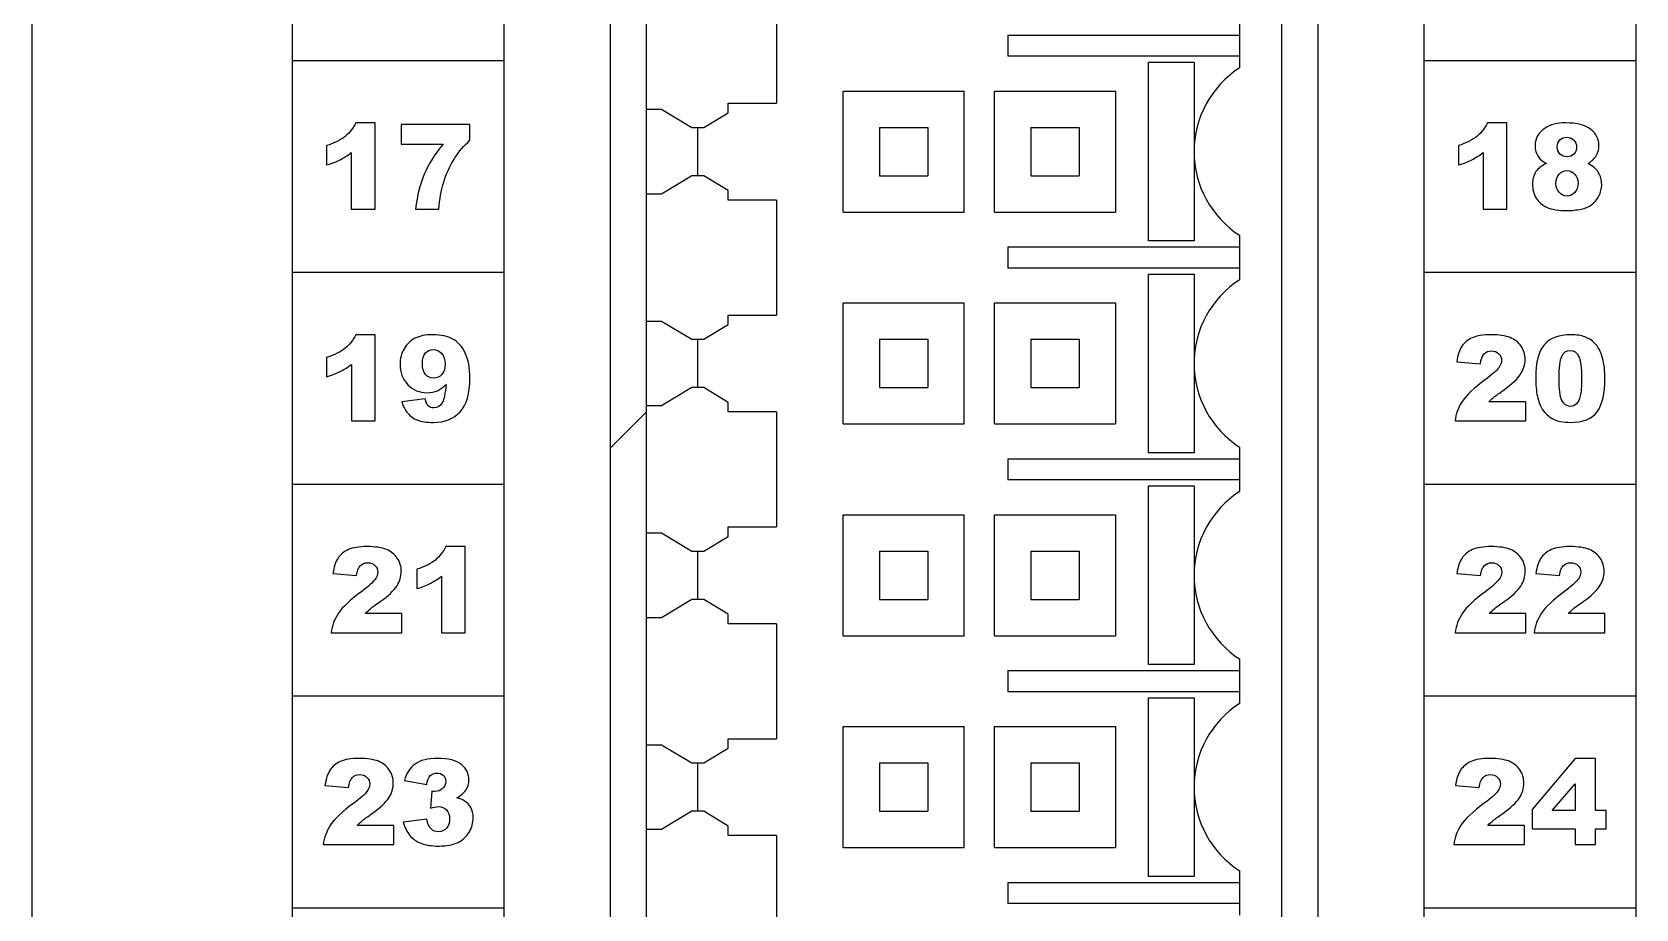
# Model space of a CAD drawing. Header units: millimetres. Extents: x 105 to 171, y 33 to 163.
# Drawn here: x 105.47 to 131.97, y 83.1 to 97.59 of the extents above; entities that cross this region are included whole.
import ezdxf

# ---------------------------------------------------------------- set-up
doc = ezdxf.new("R2010")
doc.units = ezdxf.units.MM
doc.header["$LTSCALE"] = 16.335
doc.layers.get('0').update_dxf_attribs({"linetype": 'CONTINUOUS'})

msp = doc.modelspace()

# ---------------------------------------------------------------- linework, layer by layer
at = {"linetype": 'Continuous'}
for p, q in [((115.619, 48.361), (115.619, 128.861)), ((126.119, 48.361), (126.119, 128.861)), ((115.019, 128.161), (115.019, 48.561)), ((126.719, 48.561), (126.719, 128.161)), ((109.769, 125.111), (109.769, 51.611)), ((113.269, 51.611), (113.269, 125.111)), ((128.469, 51.611), (128.469, 125.111)), ((131.969, 125.111), (131.969, 51.611)), ((105.469, 38.611), (105.469, 124.511)), ((117.769, 98.311), (117.769, 96.411)), ((121.594, 97.536), (121.594, 97.186)), ((121.594, 97.536), (125.419, 97.536)), ((125.419, 97.728), (125.419, 96.994)), ((113.269, 97.111), (109.769, 97.111)), ((125.419, 97.186), (121.594, 97.186)), ((123.918, 94.136), (123.918, 97.086)), ((123.918, 97.086), (124.669, 97.086)), ((124.669, 97.086), (124.669, 95.615)), ((131.969, 97.111), (128.469, 97.111)), ((118.869, 94.611), (118.869, 96.611)), ((118.869, 96.611), (120.869, 96.611)), ((120.869, 94.611), (120.869, 96.611)), ((121.369, 94.611), (121.369, 96.611)), ((121.369, 96.611), (123.369, 96.611)), ((123.369, 96.611), (123.369, 94.611)), ((115.619, 96.311), (115.869, 96.311)), ((115.869, 96.311), (116.369, 96.011)), ((116.566, 96.011), (116.97, 96.253)), ((116.97, 96.253), (116.969, 96.411)), ((116.969, 96.411), (117.769, 96.411)), ((111.138, 96.085), (110.816, 96.085)), ((111.138, 94.661), (111.138, 96.085)), ((111.567, 96.061), (111.567, 95.732)), ((112.703, 96.061), (111.567, 96.061)), ((112.703, 95.798), (112.703, 96.061)), ((116.369, 96.011), (116.566, 96.011)), ((116.469, 95.211), (116.469, 96.011)), ((119.469, 96.011), (119.469, 95.211)), ((119.469, 96.011), (120.269, 96.011)), ((120.269, 96.011), (120.269, 95.211)), ((121.969, 96.011), (121.969, 95.211)), ((121.969, 96.011), (122.769, 96.011)), ((122.769, 96.011), (122.769, 95.211)), ((129.837, 96.085), (129.515, 96.085)), ((129.837, 94.661), (129.837, 96.085)), ((110.336, 95.709), (110.336, 95.39)), ((111.567, 95.732), (112.259, 95.732)), ((129.035, 95.709), (129.035, 95.39)), ((110.744, 95.594), (110.744, 94.661)), ((124.669, 95.607), (124.669, 94.136)), ((129.443, 95.594), (129.443, 94.661)), ((116.369, 95.211), (115.869, 94.91)), ((116.566, 95.211), (116.369, 95.211)), ((116.97, 94.968), (116.566, 95.211)), ((119.469, 95.211), (120.269, 95.211)), ((121.969, 95.211), (122.769, 95.211)), ((115.869, 94.91), (115.619, 94.91)), ((116.969, 94.811), (116.97, 94.968)), ((110.744, 94.661), (111.138, 94.661)), ((111.803, 94.661), (112.191, 94.661)), ((117.769, 94.811), (116.969, 94.811)), ((117.769, 94.811), (117.769, 92.911)), ((118.869, 94.611), (120.869, 94.611)), ((121.369, 94.611), (123.369, 94.611)), ((129.443, 94.661), (129.837, 94.661)), ((124.669, 94.136), (123.918, 94.136)), ((125.419, 94.228), (125.419, 93.494)), ((121.594, 94.036), (121.594, 93.686)), ((121.594, 94.036), (125.419, 94.036)), ((113.269, 93.611), (109.769, 93.611)), ((125.419, 93.686), (121.594, 93.686)), ((123.918, 90.636), (123.918, 93.586)), ((123.918, 93.586), (124.669, 93.586)), ((124.669, 93.586), (124.669, 92.115)), ((131.969, 93.611), (128.469, 93.611)), ((118.869, 91.111), (118.869, 93.111)), ((118.869, 93.111), (120.869, 93.111)), ((120.869, 91.111), (120.869, 93.111)), ((121.369, 91.111), (121.369, 93.111)), ((121.369, 93.111), (123.369, 93.111)), ((123.369, 93.111), (123.369, 91.111)), ((115.619, 92.811), (115.869, 92.811)), ((115.869, 92.811), (116.369, 92.511)), ((116.566, 92.511), (116.97, 92.753)), ((116.97, 92.753), (116.969, 92.911)), ((116.969, 92.911), (117.769, 92.911)), ((111.138, 92.585), (110.816, 92.585)), ((111.138, 91.161), (111.138, 92.585)), ((116.369, 92.511), (116.566, 92.511)), ((116.469, 91.711), (116.469, 92.511)), ((119.469, 92.511), (119.469, 91.711)), ((119.469, 92.511), (120.269, 92.511)), ((120.269, 92.511), (120.269, 91.711)), ((121.969, 92.511), (121.969, 91.711)), ((121.969, 92.511), (122.769, 92.511)), ((122.769, 92.511), (122.769, 91.711)), ((110.336, 92.209), (110.336, 91.89)), ((110.745, 92.094), (110.745, 91.161)), ((124.669, 92.107), (124.669, 90.636)), ((129.009, 92.138), (129.399, 92.106)), ((116.369, 91.711), (115.869, 91.41)), ((116.566, 91.711), (116.369, 91.711)), ((116.97, 91.468), (116.566, 91.711)), ((119.469, 91.711), (120.269, 91.711)), ((121.969, 91.711), (122.769, 91.711)), ((111.965, 91.524), (111.578, 91.475)), ((116.969, 91.311), (116.97, 91.468)), ((130.148, 91.478), (129.54, 91.478)), ((130.148, 91.161), (130.148, 91.478)), ((110.745, 91.161), (111.138, 91.161)), ((115.019, 90.713), (115.619, 91.313)), ((115.869, 91.41), (115.619, 91.41)), ((117.769, 91.311), (116.969, 91.311)), ((117.769, 91.311), (117.769, 89.411)), ((128.981, 91.161), (130.148, 91.161)), ((118.869, 91.111), (120.869, 91.111)), ((121.369, 91.111), (123.369, 91.111)), ((124.669, 90.636), (123.918, 90.636)), ((125.419, 90.728), (125.419, 89.994)), ((121.594, 90.536), (121.594, 90.186)), ((121.594, 90.536), (125.419, 90.536)), ((113.269, 90.111), (109.769, 90.111)), ((125.419, 90.186), (121.594, 90.186)), ((131.969, 90.111), (128.469, 90.111)), ((123.918, 87.136), (123.918, 90.086)), ((123.918, 90.086), (124.669, 90.086)), ((124.669, 90.086), (124.669, 88.615)), ((118.869, 87.611), (118.869, 89.611)), ((118.869, 89.611), (120.869, 89.611)), ((120.869, 87.611), (120.869, 89.611)), ((121.369, 87.611), (121.369, 89.611)), ((121.369, 89.611), (123.369, 89.611)), ((123.369, 89.611), (123.369, 87.611)), ((115.619, 89.311), (115.869, 89.311)), ((115.869, 89.311), (116.369, 89.011)), ((116.97, 89.253), (116.969, 89.411)), ((116.969, 89.411), (117.769, 89.411)), ((112.627, 89.085), (112.305, 89.085)), ((112.627, 87.661), (112.627, 89.085)), ((116.566, 89.011), (116.97, 89.253)), ((116.369, 89.011), (116.566, 89.011)), ((116.469, 88.211), (116.469, 89.011)), ((119.469, 89.011), (119.469, 88.211)), ((119.469, 89.011), (120.269, 89.011)), ((120.269, 89.011), (120.269, 88.211)), ((121.969, 89.011), (121.969, 88.211)), ((121.969, 89.011), (122.769, 89.011)), ((122.769, 89.011), (122.769, 88.211)), ((110.441, 88.638), (110.83, 88.606)), ((111.824, 88.709), (111.824, 88.39)), ((112.233, 88.594), (112.233, 87.661)), ((124.669, 88.607), (124.669, 87.136)), ((129.012, 88.638), (129.402, 88.606)), ((130.317, 88.638), (130.706, 88.606)), ((116.369, 88.211), (115.869, 87.91)), ((116.566, 88.211), (116.369, 88.211)), ((116.97, 87.968), (116.566, 88.211)), ((119.469, 88.211), (120.269, 88.211)), ((121.969, 88.211), (122.769, 88.211)), ((111.579, 87.978), (110.972, 87.978)), ((111.579, 87.661), (111.579, 87.978)), ((115.869, 87.91), (115.619, 87.91)), ((116.969, 87.811), (116.97, 87.968)), ((117.769, 87.811), (116.969, 87.811)), ((117.769, 87.811), (117.769, 85.911)), ((130.15, 87.978), (129.543, 87.978)), ((130.15, 87.661), (130.15, 87.978)), ((131.455, 87.978), (130.848, 87.978)), ((131.455, 87.661), (131.455, 87.978)), ((110.412, 87.661), (111.579, 87.661)), ((112.233, 87.661), (112.627, 87.661)), ((118.869, 87.611), (120.869, 87.611)), ((121.369, 87.611), (123.369, 87.611)), ((128.983, 87.661), (130.15, 87.661)), ((130.288, 87.661), (131.455, 87.661)), ((125.419, 87.228), (125.419, 86.494)), ((121.594, 87.036), (121.594, 86.686)), ((121.594, 87.036), (125.419, 87.036)), ((124.669, 87.136), (123.918, 87.136)), ((125.419, 86.686), (121.594, 86.686)), ((113.269, 86.611), (109.769, 86.611)), ((123.918, 83.636), (123.918, 86.586)), ((123.918, 86.586), (124.669, 86.586)), ((124.669, 86.586), (124.669, 85.115)), ((131.969, 86.611), (128.469, 86.611)), ((116.97, 85.753), (116.969, 85.911)), ((116.969, 85.911), (117.769, 85.911)), ((118.869, 84.111), (118.869, 86.111)), ((118.869, 86.111), (120.869, 86.111)), ((120.869, 84.111), (120.869, 86.111)), ((121.369, 84.111), (121.369, 86.111)), ((121.369, 86.111), (123.369, 86.111)), ((123.369, 86.111), (123.369, 84.111)), ((115.619, 85.811), (115.869, 85.811)), ((115.869, 85.811), (116.369, 85.511)), ((116.566, 85.511), (116.97, 85.753)), ((116.369, 85.511), (116.566, 85.511)), ((116.469, 84.711), (116.469, 85.511)), ((119.469, 85.511), (119.469, 84.711)), ((119.469, 85.511), (120.269, 85.511)), ((120.269, 85.511), (120.269, 84.711)), ((121.969, 85.511), (121.969, 84.711)), ((121.969, 85.511), (122.769, 85.511)), ((122.769, 85.511), (122.769, 84.711)), ((130.963, 85.585), (130.254, 84.742)), ((131.302, 85.585), (130.963, 85.585)), ((131.302, 84.724), (131.302, 85.585)), ((110.309, 85.138), (110.698, 85.106)), ((111.623, 85.222), (111.991, 85.156)), ((124.669, 85.107), (124.669, 83.636)), ((128.99, 85.138), (129.379, 85.106)), ((130.587, 84.724), (130.963, 85.164)), ((130.963, 85.164), (130.963, 84.724)), ((112.075, 85.043), (112.054, 84.765)), ((111.991, 84.582), (111.602, 84.53)), ((116.369, 84.711), (115.869, 84.41)), ((116.566, 84.711), (116.369, 84.711)), ((116.97, 84.468), (116.566, 84.711)), ((119.469, 84.711), (120.269, 84.711)), ((121.969, 84.711), (122.769, 84.711)), ((130.254, 84.742), (130.254, 84.422)), ((130.963, 84.724), (130.587, 84.724)), ((131.477, 84.724), (131.302, 84.724)), ((131.477, 84.422), (131.477, 84.724)), ((111.447, 84.478), (110.84, 84.478)), ((111.447, 84.161), (111.447, 84.478)), ((115.869, 84.41), (115.619, 84.41)), ((116.969, 84.311), (116.97, 84.468)), ((117.769, 84.311), (116.969, 84.311)), ((117.769, 84.311), (117.769, 82.411)), ((130.128, 84.478), (129.521, 84.478)), ((130.128, 84.161), (130.128, 84.478)), ((130.254, 84.422), (130.963, 84.422)), ((130.963, 84.422), (130.963, 84.161)), ((131.302, 84.422), (131.477, 84.422)), ((131.302, 84.161), (131.302, 84.422)), ((110.28, 84.161), (111.447, 84.161)), ((118.869, 84.111), (120.869, 84.111)), ((121.369, 84.111), (123.369, 84.111)), ((128.961, 84.161), (130.128, 84.161)), ((130.963, 84.161), (131.302, 84.161)), ((121.594, 83.536), (121.594, 83.186)), ((121.594, 83.536), (125.419, 83.536)), ((124.669, 83.636), (123.918, 83.636)), ((125.419, 83.728), (125.419, 82.994)), ((113.269, 83.111), (109.769, 83.111)), ((125.419, 83.186), (121.594, 83.186)), ((131.969, 83.111), (128.469, 83.111))]:
    msp.add_line(p, q, dxfattribs=at)
for centre, radius, start, end in [((126.319, 95.611), 1.65, 123.0557, 236.9443), ((130.839, 95.708), 1.071, 270.0061, 282.0044), ((126.319, 92.111), 1.65, 123.0557, 236.9443), ((126.319, 88.611), 1.65, 123.0557, 236.9443), ((126.319, 85.111), 1.65, 123.0557, 236.9443)]:
    msp.add_arc(centre, radius, start, end, dxfattribs=at)
for points in [[(110.816, 96.085), (110.774, 95.997), (110.717, 95.922), (110.644, 95.863)], [(129.515, 96.085), (129.473, 95.997), (129.416, 95.922), (129.343, 95.863)], [(130.468, 95.998), (130.357, 95.924), (130.303, 95.828), (130.303, 95.711)], [(130.809, 96.085), (130.668, 96.085), (130.554, 96.056), (130.468, 95.998)], [(131.223, 95.977), (131.134, 96.048), (130.996, 96.085), (130.809, 96.085)], [(131.358, 95.708), (131.358, 95.816), (131.313, 95.906), (131.223, 95.977)], [(110.644, 95.863), (110.57, 95.803), (110.467, 95.751), (110.336, 95.709)], [(112.259, 95.732), (112.117, 95.556), (112.012, 95.39), (111.947, 95.236)], [(112.456, 95.509), (112.521, 95.612), (112.604, 95.708), (112.703, 95.798)], [(129.343, 95.863), (129.27, 95.803), (129.166, 95.751), (129.035, 95.709)], [(130.303, 95.711), (130.303, 95.64), (130.322, 95.577), (130.36, 95.522)], [(130.669, 95.688), (130.669, 95.735), (130.683, 95.773), (130.712, 95.803)], [(130.713, 95.571), (130.683, 95.6), (130.669, 95.64), (130.669, 95.688)], [(130.712, 95.803), (130.742, 95.832), (130.78, 95.848), (130.828, 95.848)], [(130.828, 95.848), (130.874, 95.848), (130.912, 95.832), (130.942, 95.802)], [(130.942, 95.802), (130.972, 95.771), (130.988, 95.732), (130.988, 95.684)], [(130.988, 95.684), (130.988, 95.638), (130.973, 95.599), (130.945, 95.571)], [(131.305, 95.532), (131.34, 95.586), (131.358, 95.645), (131.358, 95.708)], [(110.336, 95.39), (110.425, 95.417), (110.5, 95.446), (110.559, 95.476)], [(110.559, 95.476), (110.618, 95.506), (110.68, 95.545), (110.744, 95.594)], [(112.265, 95.088), (112.311, 95.242), (112.375, 95.383), (112.456, 95.509)], [(129.035, 95.39), (129.124, 95.417), (129.199, 95.446), (129.258, 95.476)], [(129.258, 95.476), (129.317, 95.506), (129.379, 95.545), (129.443, 95.594)], [(130.494, 95.413), (130.414, 95.382), (130.355, 95.338), (130.317, 95.28)], [(130.36, 95.522), (130.388, 95.482), (130.433, 95.446), (130.494, 95.413)], [(130.835, 95.527), (130.784, 95.527), (130.744, 95.541), (130.713, 95.571)], [(130.945, 95.571), (130.916, 95.541), (130.879, 95.527), (130.835, 95.527)], [(131.179, 95.413), (131.236, 95.451), (131.278, 95.491), (131.305, 95.532)], [(131.347, 95.269), (131.31, 95.328), (131.254, 95.377), (131.179, 95.413)], [(111.947, 95.236), (111.882, 95.081), (111.834, 94.889), (111.803, 94.661)], [(130.317, 95.28), (130.279, 95.223), (130.26, 95.154), (130.26, 95.072)], [(130.648, 95.086), (130.648, 95.151), (130.665, 95.202), (130.701, 95.24)], [(130.701, 95.24), (130.737, 95.279), (130.779, 95.298), (130.828, 95.298)], [(130.828, 95.298), (130.877, 95.298), (130.92, 95.278), (130.957, 95.238)], [(130.957, 95.238), (130.994, 95.198), (131.013, 95.148), (131.013, 95.087)], [(131.404, 95.07), (131.404, 95.143), (131.385, 95.209), (131.347, 95.269)], [(112.191, 94.661), (112.203, 94.825), (112.228, 94.967), (112.265, 95.088)], [(130.26, 95.072), (130.26, 94.988), (130.28, 94.912), (130.32, 94.844)], [(130.704, 94.934), (130.666, 94.973), (130.648, 95.024), (130.648, 95.086)], [(130.833, 94.876), (130.784, 94.876), (130.741, 94.895), (130.704, 94.934)], [(130.958, 94.935), (130.921, 94.895), (130.879, 94.876), (130.833, 94.876)], [(131.013, 95.087), (131.013, 95.025), (130.994, 94.975), (130.958, 94.935)], [(131.237, 94.733), (131.284, 94.766), (131.323, 94.813), (131.355, 94.874)], [(131.355, 94.874), (131.388, 94.935), (131.404, 95), (131.404, 95.07)], [(130.32, 94.844), (130.361, 94.775), (130.421, 94.724), (130.5, 94.689)], [(130.5, 94.689), (130.578, 94.655), (130.691, 94.637), (130.839, 94.637)], [(131.062, 94.66), (131.132, 94.675), (131.19, 94.7), (131.237, 94.733)], [(110.816, 92.585), (110.774, 92.497), (110.717, 92.422), (110.645, 92.363)], [(111.796, 92.526), (111.719, 92.486), (111.659, 92.429), (111.615, 92.353)], [(112.086, 92.585), (111.97, 92.585), (111.873, 92.565), (111.796, 92.526)], [(112.423, 92.512), (112.339, 92.56), (112.226, 92.585), (112.086, 92.585)], [(112.626, 92.283), (112.575, 92.388), (112.508, 92.464), (112.423, 92.512)], [(129.265, 92.535), (129.191, 92.502), (129.133, 92.455), (129.093, 92.394)], [(129.574, 92.585), (129.442, 92.585), (129.34, 92.567), (129.265, 92.535)], [(129.892, 92.537), (129.816, 92.568), (129.71, 92.585), (129.574, 92.585)], [(130.072, 92.394), (130.028, 92.459), (129.969, 92.506), (129.892, 92.537)], [(130.895, 92.585), (130.699, 92.585), (130.553, 92.531), (130.457, 92.425)], [(131.127, 92.549), (131.066, 92.572), (130.989, 92.585), (130.895, 92.585)], [(131.275, 92.459), (131.237, 92.496), (131.188, 92.526), (131.127, 92.549)], [(110.645, 92.363), (110.571, 92.303), (110.468, 92.251), (110.336, 92.209)], [(111.615, 92.353), (111.571, 92.276), (111.549, 92.191), (111.549, 92.098)], [(111.918, 92.109), (111.918, 92.186), (111.935, 92.245), (111.969, 92.284)], [(111.969, 92.284), (112.003, 92.322), (112.046, 92.342), (112.098, 92.342)], [(112.098, 92.342), (112.152, 92.342), (112.199, 92.32), (112.237, 92.277)], [(112.237, 92.277), (112.276, 92.234), (112.295, 92.175), (112.295, 92.099)], [(112.702, 91.868), (112.702, 92.04), (112.677, 92.178), (112.626, 92.283)], [(129.093, 92.394), (129.052, 92.332), (129.025, 92.247), (129.009, 92.138)], [(129.399, 92.106), (129.409, 92.184), (129.43, 92.24), (129.462, 92.271)], [(129.462, 92.271), (129.493, 92.302), (129.535, 92.318), (129.584, 92.318)], [(129.584, 92.318), (129.632, 92.318), (129.671, 92.303), (129.703, 92.272)], [(129.703, 92.272), (129.734, 92.242), (129.75, 92.205), (129.75, 92.163)], [(130.138, 92.177), (130.138, 92.257), (130.116, 92.329), (130.072, 92.394)], [(130.457, 92.425), (130.362, 92.318), (130.314, 92.132), (130.314, 91.866)], [(130.7, 91.865), (130.7, 92.041), (130.714, 92.162), (130.743, 92.227)], [(130.743, 92.227), (130.771, 92.292), (130.817, 92.326), (130.882, 92.326)], [(130.882, 92.326), (130.945, 92.326), (130.992, 92.293), (131.023, 92.229)], [(131.023, 92.229), (131.055, 92.165), (131.071, 92.04), (131.071, 91.855)], [(131.365, 92.341), (131.343, 92.382), (131.314, 92.421), (131.275, 92.459)], [(131.419, 92.198), (131.405, 92.252), (131.387, 92.3), (131.365, 92.341)], [(110.336, 91.89), (110.426, 91.917), (110.5, 91.946), (110.56, 91.976)], [(110.56, 91.976), (110.619, 92.006), (110.681, 92.045), (110.745, 92.094)], [(111.549, 92.098), (111.549, 91.962), (111.592, 91.849), (111.678, 91.76)], [(111.971, 91.929), (111.936, 91.971), (111.918, 92.031), (111.918, 92.109)], [(112.295, 92.099), (112.295, 92.025), (112.277, 91.968), (112.24, 91.928)], [(129.702, 92.039), (129.67, 91.994), (129.598, 91.929), (129.484, 91.845)], [(129.75, 92.163), (129.75, 92.123), (129.734, 92.082), (129.702, 92.039)], [(130.063, 91.932), (130.112, 92.01), (130.138, 92.091), (130.138, 92.177)], [(131.458, 91.871), (131.458, 91.984), (131.444, 92.093), (131.419, 92.198)], [(111.678, 91.76), (111.764, 91.671), (111.87, 91.627), (111.996, 91.627)], [(112.104, 91.867), (112.05, 91.867), (112.006, 91.887), (111.971, 91.929)], [(112.24, 91.928), (112.204, 91.887), (112.158, 91.867), (112.104, 91.867)], [(112.166, 91.66), (112.214, 91.682), (112.262, 91.717), (112.309, 91.765)], [(112.309, 91.765), (112.296, 91.614), (112.277, 91.516), (112.251, 91.47)], [(112.543, 91.313), (112.649, 91.43), (112.702, 91.615), (112.702, 91.868)], [(129.484, 91.845), (129.297, 91.707), (129.17, 91.587), (129.102, 91.485)], [(129.79, 91.677), (129.922, 91.769), (130.013, 91.854), (130.063, 91.932)], [(130.314, 91.866), (130.314, 91.758), (130.322, 91.659), (130.341, 91.569)], [(130.746, 91.5), (130.715, 91.565), (130.7, 91.687), (130.7, 91.865)], [(131.071, 91.855), (131.071, 91.728), (131.063, 91.634), (131.05, 91.575)], [(131.329, 91.313), (131.415, 91.431), (131.458, 91.617), (131.458, 91.871)], [(111.578, 91.475), (111.601, 91.4), (111.634, 91.338), (111.677, 91.288)], [(112.016, 91.408), (111.992, 91.431), (111.975, 91.469), (111.965, 91.524)], [(111.996, 91.627), (112.06, 91.627), (112.116, 91.637), (112.166, 91.66)], [(112.251, 91.47), (112.216, 91.407), (112.168, 91.376), (112.106, 91.376)], [(129.102, 91.485), (129.034, 91.384), (128.994, 91.275), (128.981, 91.161)], [(129.54, 91.478), (129.576, 91.512), (129.606, 91.541), (129.633, 91.562)], [(129.633, 91.562), (129.66, 91.584), (129.712, 91.622), (129.79, 91.677)], [(130.341, 91.569), (130.361, 91.48), (130.386, 91.41), (130.42, 91.358)], [(130.884, 91.402), (130.824, 91.402), (130.778, 91.435), (130.746, 91.5)], [(130.986, 91.443), (130.957, 91.416), (130.923, 91.402), (130.884, 91.402)], [(131.05, 91.575), (131.037, 91.515), (131.015, 91.471), (130.986, 91.443)], [(111.677, 91.288), (111.719, 91.239), (111.772, 91.201), (111.837, 91.175)], [(111.837, 91.175), (111.901, 91.15), (111.989, 91.137), (112.101, 91.137)], [(112.106, 91.376), (112.07, 91.376), (112.041, 91.386), (112.016, 91.408)], [(112.101, 91.137), (112.289, 91.137), (112.436, 91.195), (112.543, 91.313)], [(130.42, 91.358), (130.467, 91.286), (130.527, 91.23), (130.599, 91.193)], [(130.599, 91.193), (130.672, 91.156), (130.766, 91.137), (130.885, 91.137)], [(130.885, 91.137), (131.095, 91.137), (131.243, 91.195), (131.329, 91.313)], [(111.005, 89.085), (110.873, 89.085), (110.771, 89.067), (110.697, 89.035)], [(111.324, 89.037), (111.248, 89.068), (111.142, 89.085), (111.005, 89.085)], [(112.305, 89.085), (112.263, 88.997), (112.205, 88.922), (112.133, 88.863)], [(129.577, 89.085), (129.445, 89.085), (129.343, 89.067), (129.268, 89.035)], [(129.895, 89.037), (129.819, 89.068), (129.713, 89.085), (129.577, 89.085)], [(130.881, 89.085), (130.749, 89.085), (130.647, 89.067), (130.573, 89.035)], [(131.2, 89.037), (131.124, 89.068), (131.018, 89.085), (130.881, 89.085)], [(110.524, 88.894), (110.484, 88.832), (110.456, 88.747), (110.441, 88.638)], [(110.697, 89.035), (110.622, 89.002), (110.565, 88.955), (110.524, 88.894)], [(110.893, 88.771), (110.925, 88.802), (110.966, 88.818), (111.015, 88.818)], [(111.015, 88.818), (111.063, 88.818), (111.102, 88.803), (111.134, 88.772)], [(111.503, 88.894), (111.46, 88.959), (111.4, 89.006), (111.324, 89.037)], [(111.569, 88.677), (111.569, 88.757), (111.547, 88.829), (111.503, 88.894)], [(112.133, 88.863), (112.059, 88.803), (111.956, 88.751), (111.824, 88.709)], [(129.096, 88.894), (129.055, 88.832), (129.027, 88.747), (129.012, 88.638)], [(129.268, 89.035), (129.194, 89.002), (129.136, 88.955), (129.096, 88.894)], [(129.465, 88.771), (129.496, 88.802), (129.537, 88.818), (129.587, 88.818)], [(129.587, 88.818), (129.635, 88.818), (129.674, 88.803), (129.705, 88.772)], [(130.075, 88.894), (130.031, 88.959), (129.972, 89.006), (129.895, 89.037)], [(130.141, 88.677), (130.141, 88.757), (130.119, 88.829), (130.075, 88.894)], [(130.4, 88.894), (130.36, 88.832), (130.332, 88.747), (130.317, 88.638)], [(130.573, 89.035), (130.498, 89.002), (130.441, 88.955), (130.4, 88.894)], [(130.77, 88.771), (130.801, 88.802), (130.842, 88.818), (130.892, 88.818)], [(130.892, 88.818), (130.939, 88.818), (130.978, 88.803), (131.01, 88.772)], [(131.38, 88.894), (131.336, 88.959), (131.276, 89.006), (131.2, 89.037)], [(131.445, 88.677), (131.445, 88.757), (131.423, 88.829), (131.38, 88.894)], [(110.83, 88.606), (110.841, 88.684), (110.862, 88.74), (110.893, 88.771)], [(111.134, 88.539), (111.101, 88.494), (111.029, 88.429), (110.915, 88.345)], [(111.134, 88.772), (111.165, 88.742), (111.182, 88.705), (111.182, 88.663)], [(111.182, 88.663), (111.182, 88.623), (111.165, 88.582), (111.134, 88.539)], [(111.494, 88.432), (111.544, 88.51), (111.569, 88.591), (111.569, 88.677)], [(112.048, 88.476), (112.107, 88.506), (112.169, 88.545), (112.233, 88.594)], [(129.402, 88.606), (129.412, 88.684), (129.433, 88.74), (129.465, 88.771)], [(129.705, 88.539), (129.673, 88.494), (129.6, 88.429), (129.487, 88.345)], [(129.705, 88.772), (129.737, 88.742), (129.753, 88.705), (129.753, 88.663)], [(129.753, 88.663), (129.753, 88.623), (129.737, 88.582), (129.705, 88.539)], [(130.066, 88.432), (130.115, 88.51), (130.141, 88.591), (130.141, 88.677)], [(130.706, 88.606), (130.717, 88.684), (130.738, 88.74), (130.77, 88.771)], [(131.01, 88.539), (130.977, 88.494), (130.905, 88.429), (130.791, 88.345)], [(131.01, 88.772), (131.041, 88.742), (131.058, 88.705), (131.058, 88.663)], [(131.058, 88.663), (131.058, 88.623), (131.041, 88.582), (131.01, 88.539)], [(131.37, 88.432), (131.42, 88.51), (131.445, 88.591), (131.445, 88.677)], [(110.915, 88.345), (110.728, 88.207), (110.601, 88.087), (110.533, 87.985)], [(111.222, 88.177), (111.354, 88.269), (111.444, 88.354), (111.494, 88.432)], [(111.824, 88.39), (111.914, 88.417), (111.989, 88.446), (112.048, 88.476)], [(129.487, 88.345), (129.3, 88.207), (129.173, 88.087), (129.105, 87.985)], [(129.793, 88.177), (129.925, 88.269), (130.016, 88.354), (130.066, 88.432)], [(130.791, 88.345), (130.604, 88.207), (130.477, 88.087), (130.409, 87.985)], [(131.098, 88.177), (131.23, 88.269), (131.32, 88.354), (131.37, 88.432)], [(110.533, 87.985), (110.465, 87.884), (110.425, 87.775), (110.412, 87.661)], [(110.972, 87.978), (111.007, 88.012), (111.037, 88.041), (111.064, 88.062)], [(111.064, 88.062), (111.091, 88.084), (111.143, 88.122), (111.222, 88.177)], [(129.105, 87.985), (129.037, 87.884), (128.997, 87.775), (128.983, 87.661)], [(129.543, 87.978), (129.578, 88.012), (129.609, 88.041), (129.636, 88.062)], [(129.636, 88.062), (129.662, 88.084), (129.715, 88.122), (129.793, 88.177)], [(130.409, 87.985), (130.341, 87.884), (130.301, 87.775), (130.288, 87.661)], [(130.848, 87.978), (130.883, 88.012), (130.914, 88.041), (130.94, 88.062)], [(130.94, 88.062), (130.967, 88.084), (131.02, 88.122), (131.098, 88.177)], [(110.393, 85.394), (110.352, 85.332), (110.324, 85.247), (110.309, 85.138)], [(110.565, 85.535), (110.49, 85.502), (110.433, 85.455), (110.393, 85.394)], [(110.873, 85.585), (110.741, 85.585), (110.639, 85.567), (110.565, 85.535)], [(111.192, 85.537), (111.116, 85.568), (111.01, 85.585), (110.873, 85.585)], [(111.372, 85.394), (111.328, 85.459), (111.269, 85.506), (111.192, 85.537)], [(111.438, 85.177), (111.438, 85.257), (111.416, 85.329), (111.372, 85.394)], [(111.799, 85.491), (111.712, 85.428), (111.653, 85.338), (111.623, 85.222)], [(112.168, 85.585), (112.009, 85.585), (111.885, 85.553), (111.799, 85.491)], [(112.049, 85.301), (112.077, 85.329), (112.115, 85.343), (112.16, 85.343)], [(112.16, 85.343), (112.204, 85.343), (112.24, 85.33), (112.265, 85.304)], [(112.564, 85.482), (112.482, 85.55), (112.351, 85.585), (112.168, 85.585)], [(112.687, 85.225), (112.687, 85.329), (112.646, 85.414), (112.564, 85.482)], [(129.073, 85.394), (129.033, 85.332), (129.005, 85.247), (128.99, 85.138)], [(129.246, 85.535), (129.171, 85.502), (129.114, 85.455), (129.073, 85.394)], [(129.554, 85.585), (129.422, 85.585), (129.32, 85.567), (129.246, 85.535)], [(129.873, 85.537), (129.797, 85.568), (129.691, 85.585), (129.554, 85.585)], [(130.053, 85.394), (130.009, 85.459), (129.949, 85.506), (129.873, 85.537)], [(130.118, 85.177), (130.118, 85.257), (130.097, 85.329), (130.053, 85.394)], [(110.698, 85.106), (110.709, 85.184), (110.73, 85.24), (110.762, 85.271)], [(110.762, 85.271), (110.793, 85.302), (110.834, 85.318), (110.884, 85.318)], [(110.884, 85.318), (110.931, 85.318), (110.971, 85.303), (111.002, 85.272)], [(111.002, 85.272), (111.034, 85.242), (111.05, 85.205), (111.05, 85.163)], [(111.05, 85.163), (111.05, 85.123), (111.034, 85.082), (111.002, 85.039)], [(111.362, 84.932), (111.412, 85.01), (111.438, 85.091), (111.438, 85.177)], [(111.991, 85.156), (112, 85.225), (112.02, 85.273), (112.049, 85.301)], [(112.252, 85.087), (112.218, 85.055), (112.176, 85.038), (112.125, 85.038)], [(112.304, 85.203), (112.304, 85.158), (112.287, 85.119), (112.252, 85.087)], [(112.265, 85.304), (112.29, 85.279), (112.304, 85.245), (112.304, 85.203)], [(112.637, 85.061), (112.67, 85.11), (112.687, 85.164), (112.687, 85.225)], [(129.379, 85.106), (129.39, 85.184), (129.411, 85.24), (129.443, 85.271)], [(129.443, 85.271), (129.474, 85.302), (129.515, 85.318), (129.565, 85.318)], [(129.565, 85.318), (129.612, 85.318), (129.651, 85.303), (129.683, 85.272)], [(129.683, 85.272), (129.715, 85.242), (129.731, 85.205), (129.731, 85.163)], [(129.731, 85.163), (129.731, 85.123), (129.715, 85.082), (129.683, 85.039)], [(130.043, 84.932), (130.093, 85.01), (130.118, 85.091), (130.118, 85.177)], [(110.783, 84.845), (110.596, 84.707), (110.469, 84.587), (110.401, 84.485)], [(111.002, 85.039), (110.97, 84.994), (110.897, 84.929), (110.783, 84.845)], [(111.09, 84.677), (111.222, 84.769), (111.312, 84.854), (111.362, 84.932)], [(112.125, 85.038), (112.113, 85.038), (112.096, 85.039), (112.075, 85.043)], [(112.487, 84.932), (112.554, 84.969), (112.604, 85.012), (112.637, 85.061)], [(112.611, 84.885), (112.583, 84.903), (112.541, 84.919), (112.487, 84.932)], [(112.719, 84.772), (112.693, 84.819), (112.657, 84.857), (112.611, 84.885)], [(129.464, 84.845), (129.277, 84.707), (129.15, 84.587), (129.082, 84.485)], [(129.683, 85.039), (129.651, 84.994), (129.578, 84.929), (129.464, 84.845)], [(129.771, 84.677), (129.903, 84.769), (129.993, 84.854), (130.043, 84.932)], [(110.84, 84.478), (110.875, 84.512), (110.906, 84.541), (110.933, 84.562)], [(110.933, 84.562), (110.959, 84.584), (111.012, 84.622), (111.09, 84.677)], [(112.061, 84.419), (112.029, 84.449), (112.006, 84.504), (111.991, 84.582)], [(112.054, 84.765), (112.108, 84.78), (112.15, 84.788), (112.181, 84.788)], [(112.181, 84.788), (112.238, 84.788), (112.283, 84.77), (112.316, 84.734)], [(112.367, 84.584), (112.367, 84.52), (112.349, 84.469), (112.314, 84.431)], [(112.316, 84.734), (112.35, 84.698), (112.367, 84.649), (112.367, 84.584)], [(112.694, 84.37), (112.736, 84.444), (112.758, 84.523), (112.758, 84.605)], [(112.758, 84.605), (112.758, 84.67), (112.745, 84.725), (112.719, 84.772)], [(129.521, 84.478), (129.556, 84.512), (129.587, 84.541), (129.614, 84.562)], [(129.614, 84.562), (129.64, 84.584), (129.693, 84.622), (129.771, 84.677)], [(110.401, 84.485), (110.334, 84.384), (110.294, 84.275), (110.28, 84.161)], [(111.602, 84.53), (111.627, 84.442), (111.663, 84.37), (111.711, 84.313)], [(111.711, 84.313), (111.758, 84.255), (111.819, 84.211), (111.892, 84.182)], [(112.184, 84.374), (112.135, 84.374), (112.094, 84.388), (112.061, 84.419)], [(112.314, 84.431), (112.28, 84.393), (112.236, 84.374), (112.184, 84.374)], [(112.51, 84.197), (112.59, 84.237), (112.651, 84.295), (112.694, 84.37)], [(129.082, 84.485), (129.015, 84.384), (128.974, 84.275), (128.961, 84.161)], [(111.892, 84.182), (111.966, 84.152), (112.066, 84.137), (112.194, 84.137)], [(112.194, 84.137), (112.324, 84.137), (112.43, 84.158), (112.51, 84.197)]]:
    msp.add_open_spline(points, degree=3, dxfattribs=at)

doc.saveas('drawing.dxf')
